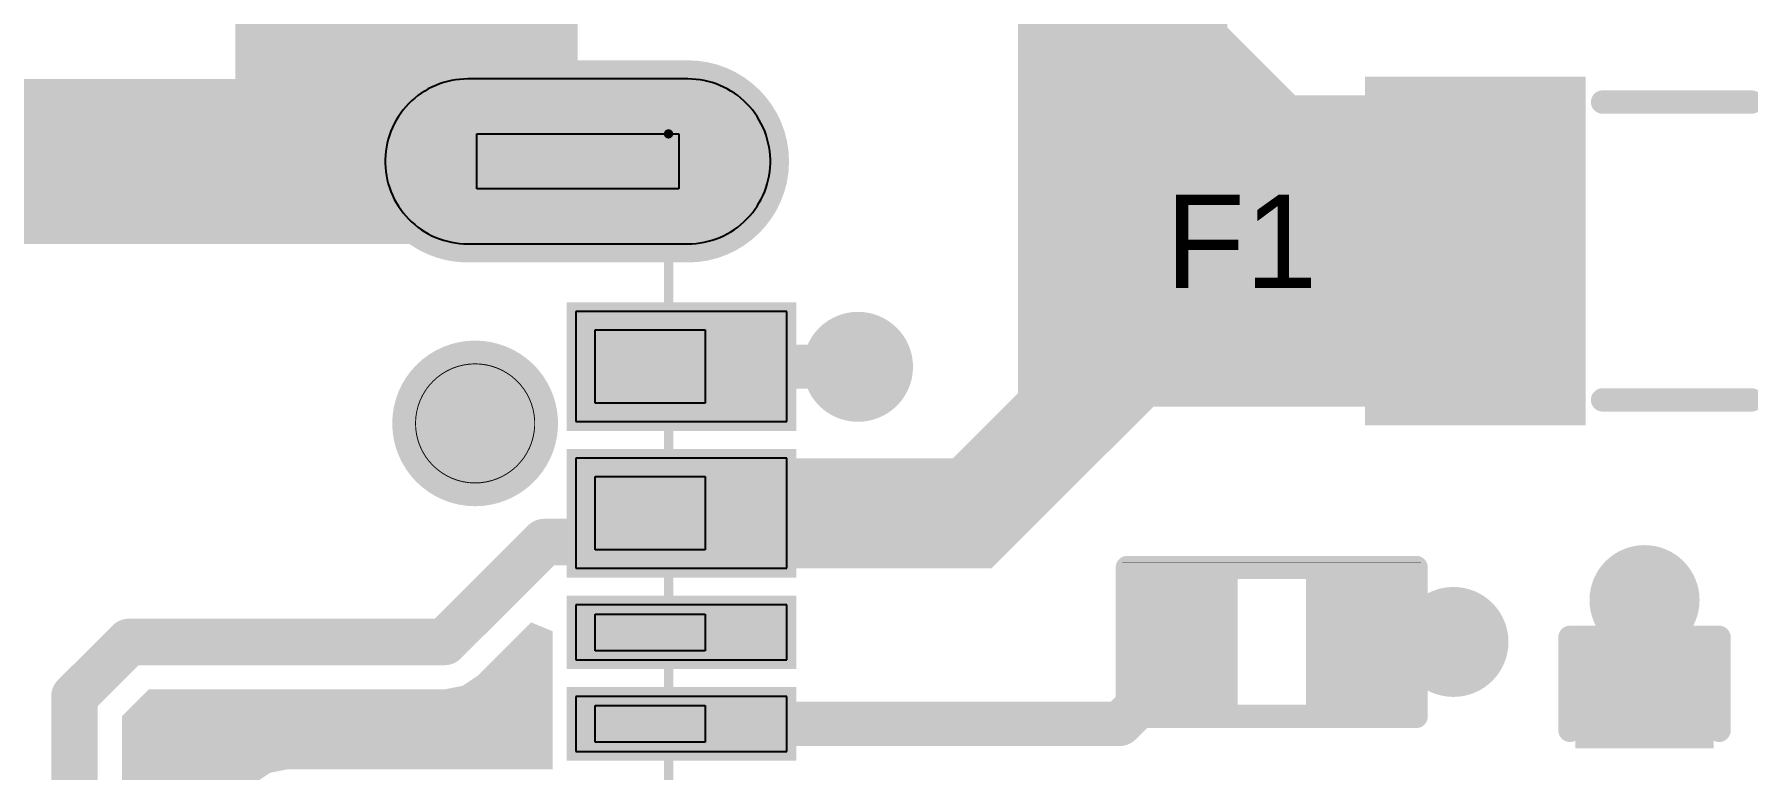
# Model space of a CAD drawing. Header units: inches. Extents: x -3 to 103, y 0 to 40.
# Drawn here: x 5.09 to 14.43, y 21.55 to 25.57 of the extents above; entities that cross this region are included whole.
import ezdxf

# ---------------------------------------------------------------- set-up
doc = ezdxf.new("R2010")
doc.units = ezdxf.units.IN
for name, color, linetype in [('Bottom Layer', 5, 'Continuous'), ('Bottom Solder', 6, 'Continuous'), ('Dimensions', 6, 'Continuous'), ('Keep-Out Layer', 6, 'Continuous'), ('Mechanical 15', 56, 'Continuous'), ('Mechanical 6', 56, 'Continuous'), ('Multi-Layer', 9, 'Continuous'), ('Pad Holes', 156, 'Continuous'), ('Top Layer', 1, 'Continuous'), ('Top Overlay', 2, 'Continuous'), ('Top Paste', 8, 'Continuous'), ('Top Solder', 216, 'Continuous'), ('Via Holes', 16, 'Continuous')]:
    doc.layers.add(name, color=color, linetype=linetype)
doc.styles.add('Arial', font='', dxfattribs={"height": 0.2})
doc.styles.get('Arial').set_extended_font_data('Arial')

# ---------------------------------------------------------------- blocks, each defined once
blk = doc.blocks.new('R___0402_74')
at = {"layer": 'Top Layer'}
for points in [[(-0.6985, -0.3175), (-0.6985, 0.3175), (-0.2413, 0.3175), (-0.2413, -0.3175)], [(0.2413, -0.3175), (0.2413, 0.3175), (0.6985, 0.3175), (0.6985, -0.3175)]]:
    blk.add_hatch(color=1, dxfattribs=at).paths.add_polyline_path(points)
at = {"layer": 'Top Paste'}
for points in [[(-0.6985, -0.3175), (-0.6985, 0.3175), (-0.2413, 0.3175), (-0.2413, -0.3175)], [(0.2413, -0.3175), (0.2413, 0.3175), (0.6985, 0.3175), (0.6985, -0.3175)]]:
    blk.add_hatch(color=8, dxfattribs=at).paths.add_polyline_path(points)
at = {"layer": 'Top Solder'}
for points in [[(-0.7535, -0.3725), (-0.7535, 0.3725), (-0.1863, 0.3725), (-0.1863, -0.3725)], [(0.1863, -0.3725), (0.1863, 0.3725), (0.7535, 0.3725), (0.7535, -0.3725)]]:
    blk.add_hatch(color=216, dxfattribs=at).paths.add_polyline_path(points)
at = {"layer": 'Top Overlay'}
for points, const_width in [([(0.7874, 0.4064), (-0.7874, 0.4064)], 0.127), ([(-0.7874, 0.4064), (-0.7874, -0.4064)], 0.127), ([(0.7874, 0.4064), (0.7874, -0.4064)], 0.127), ([(0.7874, -0.4064), (-0.7874, -0.4064)], 0.127), ([(0.8128, -0.4318), (-0.8128, -0.4318)], 0.00323)]:
    blk.add_lwpolyline(points, dxfattribs=dict(at, const_width=const_width))
for points, const_width in [([(-0.8191, 0.4064, 1), (-0.7556, 0.4064, 1)], 0.0635), ([(-0.8191, 0.4064, 1), (-0.7556, 0.4064, 1)], 0.0635), ([(0.7556, 0.4064, 1), (0.8191, 0.4064, 1)], 0.0635), ([(0.7556, 0.4064, 1), (0.8191, 0.4064, 1)], 0.0635), ([(-0.8191, -0.4064, 1), (-0.7556, -0.4064, 1)], 0.0635), ([(-0.8191, -0.4064, 1), (-0.7556, -0.4064, 1)], 0.0635), ([(0.7556, -0.4064, 1), (0.8191, -0.4064, 1)], 0.0635), ([(0.7556, -0.4064, 1), (0.8191, -0.4064, 1)], 0.0635), ([(-0.8136, -0.4318, 1), (-0.812, -0.4318, 1)], 0.00161), ([(0.812, -0.4318, 1), (0.8136, -0.4318, 1)], 0.00161)]:
    blk.add_lwpolyline(points, format="xyb", close=True, dxfattribs=dict(at, const_width=const_width))
blk = doc.blocks.new('MC_121_L119_81')
at = {"layer": 'Bottom Layer'}
h = blk.add_hatch(color=5, dxfattribs=at)
edge = h.paths.add_edge_path()
edge.add_arc((0.0001, -0.6001), 0.45, 180, 360)
edge.add_line((0.4501, -0.6001), (0.4501, 0.5999))
edge.add_arc((0.0001, 0.5999), 0.45, 0, 180)
edge.add_line((-0.4499, 0.5999), (-0.4499, -0.6001))
h = blk.add_hatch(color=5, dxfattribs=at)
edge = h.paths.add_edge_path()
edge.add_arc((1.4299, -0.5594), 0.35, 0, 360)
at = {"layer": 'Bottom Solder'}
h = blk.add_hatch(color=6, dxfattribs=at)
edge = h.paths.add_edge_path()
edge.add_arc((0.0001, -0.6001), 0.5516, 180, 360)
edge.add_line((0.5517, -0.6001), (0.5517, 0.5999))
edge.add_arc((0.0001, 0.5999), 0.5516, 0, 180)
edge.add_line((-0.5515, 0.5999), (-0.5515, -0.6001))
h = blk.add_hatch(color=6, dxfattribs=at)
edge = h.paths.add_edge_path()
edge.add_arc((1.4299, -0.5594), 0.365, 0, 360)
at = {"layer": 'Multi-Layer'}
h = blk.add_hatch(color=9, dxfattribs=at)
edge = h.paths.add_edge_path()
edge.add_arc((0.0001, -0.6001), 0.45, 180, 360)
edge.add_line((0.4501, -0.6001), (0.4501, 0.5999))
edge.add_arc((0.0001, 0.5999), 0.45, 0, 180)
edge.add_line((-0.4499, 0.5999), (-0.4499, -0.6001))
h = blk.add_hatch(color=9, dxfattribs=at)
edge = h.paths.add_edge_path()
edge.add_arc((1.4299, -0.5594), 0.35, 0, 360)
at = {"layer": 'Pad Holes'}
h = blk.add_hatch(color=7, dxfattribs=at)
edge = h.paths.add_edge_path()
edge.add_arc((0, -0.55), 0.3, 180, 360)
edge.add_line((0.3, -0.55), (0.3, 0.55))
edge.add_arc((0, 0.55), 0.3, 0, 180)
edge.add_line((-0.3, 0.55), (-0.3, -0.55))
h = blk.add_hatch(color=7, dxfattribs=at)
edge = h.paths.add_edge_path()
edge.add_arc((1.4299, -0.5594), 0.35, 0, 360)
at = {"layer": 'Top Layer'}
for points in [[(0.82, 1.14), (1.42, 1.14), (1.42, -0.01), (0.82, -0.01)], [(1.6201, 1.14), (2.2201, 1.14), (2.2201, -0.01), (1.6201, -0.01)], [(2.4201, 1.14), (2.7201, 1.14), (2.7201, -0.01), (2.4201, -0.01)], [(2.9199, 1.14), (3.2199, 1.14), (3.2199, -0.01), (2.9199, -0.01)]]:
    blk.add_hatch(color=1, dxfattribs=at).paths.add_polyline_path(points)
h = blk.add_hatch(color=1, dxfattribs=at)
edge = h.paths.add_edge_path()
edge.add_arc((0.0001, -0.6001), 0.45, 180, 360)
edge.add_line((0.4501, -0.6001), (0.4501, 0.5999))
edge.add_arc((0.0001, 0.5999), 0.45, 0, 180)
edge.add_line((-0.4499, 0.5999), (-0.4499, -0.6001))
h = blk.add_hatch(color=1, dxfattribs=at)
edge = h.paths.add_edge_path()
edge.add_arc((1.4299, -0.5594), 0.35, 0, 360)
at = {"layer": 'Top Solder'}
h = blk.add_hatch(color=216, dxfattribs=at)
edge = h.paths.add_edge_path()
edge.add_arc((0.0001, -0.6001), 0.5516, 180, 360)
edge.add_line((0.5517, -0.6001), (0.5517, 0.5999))
edge.add_arc((0.0001, 0.5999), 0.5516, 0, 180)
edge.add_line((-0.5515, 0.5999), (-0.5515, -0.6001))
for points in [[(0.7692, 1.1908), (1.4708, 1.1908), (1.4708, -0.0608), (0.7692, -0.0608)], [(1.5693, 1.1908), (2.2709, 1.1908), (2.2709, -0.0608), (1.5693, -0.0608)], [(2.3693, 1.1908), (2.7709, 1.1908), (2.7709, -0.0608), (2.3693, -0.0608)], [(2.8691, 1.1908), (3.2707, 1.1908), (3.2707, -0.0608), (2.8691, -0.0608)]]:
    blk.add_hatch(color=216, dxfattribs=at).paths.add_polyline_path(points)
h = blk.add_hatch(color=216, dxfattribs=at)
edge = h.paths.add_edge_path()
edge.add_arc((1.4299, -0.5594), 0.365, 0, 360)
at = {"layer": 'Dimensions'}
for points, const_width in [([(1.7549, -0.5599, 1), (1.1049, -0.5599, 1)], 0.00508), ([(1.1036, -0.5599, 1), (1.1061, -0.5599, 1)], 0.00254), ([(1.7536, -0.5599, 1), (1.7561, -0.5599, 1)], 0.00254)]:
    blk.add_lwpolyline(points, format="xyb", close=True, dxfattribs=dict(at, const_width=const_width))
at = {"layer": 'Keep-Out Layer'}
for points, const_width in [([(1.7549, -0.5599, 1), (1.1049, -0.5599, 1)], 0.254), ([(1.7549, -0.5599, 1), (1.1049, -0.5599, 1)], 0.00508), ([(1.0414, -0.5599, 1), (1.1684, -0.5599, 1)], 0.127), ([(1.6914, -0.5599, 1), (1.8184, -0.5599, 1)], 0.127), ([(1.1036, -0.5599, 1), (1.1061, -0.5599, 1)], 0.00254), ([(1.7536, -0.5599, 1), (1.7561, -0.5599, 1)], 0.00254)]:
    blk.add_lwpolyline(points, format="xyb", close=True, dxfattribs=dict(at, const_width=const_width))
at = {"layer": 'Mechanical 15'}
for p, q in [((0.92, 0.6944), (1.32, 0.6944)), ((0.92, 0.0944), (0.92, 0.6944)), ((0.92, 0.6944), (0.92, 0.6944)), ((1.32, 0.6944), (1.32, 0.0944)), ((1.7201, 0.6944), (2.1201, 0.6944)), ((1.7201, 0.0944), (1.7201, 0.6944)), ((1.7201, 0.6944), (1.7201, 0.6944)), ((2.1201, 0.6944), (2.1201, 0.0944)), ((2.4701, 0.6944), (2.6701, 0.6944)), ((2.4701, 0.0944), (2.4701, 0.6944)), ((2.4701, 0.6944), (2.4701, 0.6944)), ((2.6701, 0.6944), (2.6701, 0.0944)), ((2.9699, 0.6944), (3.1699, 0.6944)), ((2.9699, 0.0944), (2.9699, 0.6944)), ((2.9699, 0.6944), (2.9699, 0.6944)), ((3.1699, 0.6944), (3.1699, 0.0944)), ((-0.1499, 0.5499), (0.1501, 0.5499)), ((-0.1499, -0.5501), (-0.1499, 0.5499)), ((-0.1499, 0.5499), (-0.1499, 0.5499)), ((0.1501, 0.5499), (0.1501, -0.5501)), ((1.32, 0.0944), (0.92, 0.0944)), ((2.1201, 0.0944), (1.7201, 0.0944)), ((2.6701, 0.0944), (2.4701, 0.0944)), ((3.1699, 0.0944), (2.9699, 0.0944)), ((0.1501, -0.5501), (-0.1499, -0.5501))]:
    blk.add_line(p, q, dxfattribs=at)
at = {"layer": 'Mechanical 15', "const_width": 0.0508}
for points in [[(-0.15, -11.2055), (-0.15, 0.4945)], [(8.79, 0.4945), (-0.15, 0.4945)]]:
    blk.add_lwpolyline(points, dxfattribs=at)
at = {"layer": 'Mechanical 15', "const_width": 0.0254}
blk.add_lwpolyline([(-0.1627, 0.4945, 1), (-0.1373, 0.4945, 1)], format="xyb", close=True, dxfattribs=at)
blk.add_lwpolyline([(-0.1627, 0.4945, 1), (-0.1373, 0.4945, 1)], format="xyb", close=True, dxfattribs=at)
at = {"layer": 'Mechanical 6'}
for points, const_width in [([(1.58, -0.5594, 1), (1.2798, -0.5594, 1)], 0.3), ([(1.2048, -0.5594, 1), (1.3548, -0.5594, 1)], 0.15), ([(1.505, -0.5594, 1), (1.655, -0.5594, 1)], 0.15)]:
    blk.add_lwpolyline(points, format="xyb", close=True, dxfattribs=dict(at, const_width=const_width))
at = {"layer": 'Top Overlay', "const_width": 0.254}
blk.add_lwpolyline([(-0.125, -3.0605), (-0.125, -1.2695)], dxfattribs=at)
at = {"layer": 'Top Overlay', "const_width": 0.127}
for points in [[(-0.1885, -1.2695, 1), (-0.0615, -1.2695, 1)], [(-0.1885, -3.0605, 1), (-0.0615, -3.0605, 1)]]:
    blk.add_lwpolyline(points, format="xyb", close=True, dxfattribs=at)
at = {"layer": 'Top Paste'}
for p, q in [((0.82, 1.14), (0.82, -0.01)), ((1.42, 1.14), (0.82, 1.14)), ((0.82, 1.14), (0.82, 1.14)), ((1.42, -0.01), (1.42, 1.14)), ((1.62, 1.14), (1.62, -0.01)), ((2.22, 1.14), (1.62, 1.14)), ((1.62, 1.14), (1.62, 1.14)), ((2.22, -0.01), (2.22, 1.14)), ((2.72, 1.14), (2.42, 1.14)), ((2.42, 1.14), (2.42, -0.01)), ((2.72, -0.01), (2.72, 1.14)), ((3.22, 1.14), (2.92, 1.14)), ((2.92, 1.14), (2.92, -0.01)), ((3.22, -0.01), (3.22, 1.14)), ((-0.1218, 1.0331), (-0.1432, 1.0264)), ((-0.1, 1.0386), (-0.1218, 1.0331)), ((-0.0781, 1.0431), (-0.1, 1.0386)), ((-0.0559, 1.0464), (-0.0781, 1.0431)), ((-0.0335, 1.0486), (-0.0559, 1.0464)), ((-0.0111, 1.0497), (-0.0335, 1.0486)), ((0.0113, 1.0497), (-0.0111, 1.0497)), ((-0.0111, 1.0497), (-0.0111, 1.0497)), ((0.0337, 1.0486), (0.0113, 1.0497)), ((0.0561, 1.0464), (0.0337, 1.0486)), ((0.0783, 1.0431), (0.0561, 1.0464)), ((0.1002, 1.0386), (0.0783, 1.0431)), ((0.122, 1.0331), (0.1002, 1.0386)), ((0.1434, 1.0264), (0.122, 1.0331)), ((-0.2977, 0.9373), (-0.3141, 0.922)), ((-0.2805, 0.9517), (-0.2977, 0.9373)), ((-0.2626, 0.9653), (-0.2805, 0.9517)), ((-0.244, 0.9779), (-0.2626, 0.9653)), ((-0.2249, 0.9896), (-0.244, 0.9779)), ((-0.2052, 1.0003), (-0.2249, 0.9896)), ((-0.185, 1.0101), (-0.2052, 1.0003)), ((-0.1643, 1.0188), (-0.185, 1.0101)), ((-0.1432, 1.0264), (-0.1643, 1.0188)), ((0.1645, 1.0188), (0.1434, 1.0264)), ((0.1852, 1.0101), (0.1645, 1.0188)), ((0.2054, 1.0003), (0.1852, 1.0101)), ((0.2251, 0.9896), (0.2054, 1.0003)), ((0.2442, 0.9779), (0.2251, 0.9896)), ((0.2628, 0.9653), (0.2442, 0.9779)), ((0.2807, 0.9517), (0.2628, 0.9653)), ((0.2979, 0.9373), (0.2807, 0.9517)), ((0.3143, 0.922), (0.2979, 0.9373)), ((-0.3717, 0.8534), (-0.3839, 0.8345)), ((-0.3586, 0.8716), (-0.3717, 0.8534)), ((-0.3446, 0.8891), (-0.3586, 0.8716)), ((-0.3298, 0.906), (-0.3446, 0.8891)), ((-0.3141, 0.922), (-0.3298, 0.906)), ((0.33, 0.906), (0.3143, 0.922)), ((0.3448, 0.8891), (0.33, 0.906)), ((0.3588, 0.8716), (0.3448, 0.8891)), ((0.3719, 0.8534), (0.3588, 0.8716)), ((0.3841, 0.8345), (0.3719, 0.8534)), ((-0.4228, 0.7538), (-0.4299, 0.7325)), ((-0.4146, 0.7747), (-0.4228, 0.7538)), ((-0.4053, 0.7951), (-0.4146, 0.7747)), ((-0.3951, 0.8151), (-0.4053, 0.7951)), ((-0.3839, 0.8345), (-0.3951, 0.8151)), ((0.3953, 0.8151), (0.3841, 0.8345)), ((0.4055, 0.7951), (0.3953, 0.8151)), ((0.4148, 0.7747), (0.4055, 0.7951)), ((0.423, 0.7538), (0.4148, 0.7747)), ((0.4301, 0.7325), (0.423, 0.7538)), ((-0.4449, 0.667), (-0.4477, 0.6447)), ((-0.441, 0.6891), (-0.4449, 0.667)), ((-0.436, 0.7109), (-0.441, 0.6891)), ((-0.4299, 0.7325), (-0.436, 0.7109)), ((0.4362, 0.7109), (0.4301, 0.7325)), ((0.4412, 0.6891), (0.4362, 0.7109)), ((0.4451, 0.667), (0.4412, 0.6891)), ((0.4479, 0.6447), (0.4451, 0.667)), ((-0.4494, 0.6223), (-0.4499, 0.5999)), ((-0.4499, 0.5999), (-0.4499, -0.6001)), ((-0.4477, 0.6447), (-0.4494, 0.6223)), ((0.4496, 0.6223), (0.4479, 0.6447)), ((0.4501, 0.5999), (0.4496, 0.6223)), ((0.4501, -0.6001), (0.4501, 0.5999)), ((0.82, -0.01), (1.42, -0.01)), ((1.62, -0.01), (2.22, -0.01)), ((2.42, -0.01), (2.72, -0.01)), ((2.72, -0.01), (2.72, -0.01)), ((2.92, -0.01), (3.22, -0.01)), ((3.22, -0.01), (3.22, -0.01)), ((-0.4499, -0.6001), (-0.4494, -0.6226)), ((-0.4494, -0.6226), (-0.4477, -0.6449)), ((-0.4477, -0.6449), (-0.4449, -0.6672)), ((0.4451, -0.6672), (0.4479, -0.6449)), ((0.4479, -0.6449), (0.4496, -0.6226)), ((0.4496, -0.6226), (0.4501, -0.6001)), ((-0.4449, -0.6672), (-0.441, -0.6893)), ((-0.441, -0.6893), (-0.436, -0.7112)), ((-0.436, -0.7112), (-0.4299, -0.7328)), ((-0.4299, -0.7328), (-0.4228, -0.754)), ((0.423, -0.754), (0.4301, -0.7328)), ((0.4301, -0.7328), (0.4362, -0.7112)), ((0.4362, -0.7112), (0.4412, -0.6893)), ((0.4412, -0.6893), (0.4451, -0.6672)), ((-0.4228, -0.754), (-0.4146, -0.7749)), ((-0.4146, -0.7749), (-0.4053, -0.7954)), ((-0.4053, -0.7954), (-0.3951, -0.8153)), ((-0.3951, -0.8153), (-0.3839, -0.8348)), ((-0.3839, -0.8348), (-0.3717, -0.8536)), ((0.3719, -0.8536), (0.3841, -0.8348)), ((0.3841, -0.8348), (0.3953, -0.8153)), ((0.3953, -0.8153), (0.4055, -0.7954)), ((0.4055, -0.7954), (0.4148, -0.7749)), ((0.4148, -0.7749), (0.423, -0.754)), ((-0.3717, -0.8536), (-0.3586, -0.8719)), ((-0.3586, -0.8719), (-0.3446, -0.8894)), ((-0.3446, -0.8894), (-0.3298, -0.9062)), ((-0.3298, -0.9062), (-0.3141, -0.9223)), ((-0.3141, -0.9223), (-0.2977, -0.9375)), ((0.2979, -0.9375), (0.3143, -0.9223)), ((0.3143, -0.9223), (0.33, -0.9062)), ((0.33, -0.9062), (0.3448, -0.8894)), ((0.3448, -0.8894), (0.3588, -0.8719)), ((0.3588, -0.8719), (0.3719, -0.8536)), ((-0.2977, -0.9375), (-0.2805, -0.952)), ((-0.2805, -0.952), (-0.2626, -0.9655)), ((-0.2626, -0.9655), (-0.244, -0.9782)), ((-0.244, -0.9782), (-0.2249, -0.9898)), ((-0.2249, -0.9898), (-0.2052, -1.0006)), ((-0.2052, -1.0006), (-0.185, -1.0103)), ((-0.185, -1.0103), (-0.1643, -1.019)), ((-0.1643, -1.019), (-0.1432, -1.0267)), ((-0.1432, -1.0267), (-0.1218, -1.0333)), ((0.122, -1.0333), (0.1434, -1.0267)), ((0.1434, -1.0267), (0.1645, -1.019)), ((0.1645, -1.019), (0.1852, -1.0103)), ((0.1852, -1.0103), (0.2054, -1.0006)), ((0.2054, -1.0006), (0.2251, -0.9898)), ((0.2251, -0.9898), (0.2442, -0.9782)), ((0.2442, -0.9782), (0.2628, -0.9655)), ((0.2628, -0.9655), (0.2807, -0.952)), ((0.2807, -0.952), (0.2979, -0.9375)), ((-0.1218, -1.0333), (-0.1, -1.0389)), ((-0.1, -1.0389), (-0.0781, -1.0433)), ((-0.0781, -1.0433), (-0.0559, -1.0467)), ((-0.0559, -1.0467), (-0.0335, -1.0489)), ((-0.0335, -1.0489), (-0.0111, -1.05)), ((-0.0111, -1.05), (0.0113, -1.05)), ((0.0113, -1.05), (0.0337, -1.0489)), ((0.0337, -1.0489), (0.0561, -1.0467)), ((0.0561, -1.0467), (0.0783, -1.0433)), ((0.0783, -1.0433), (0.1002, -1.0389)), ((0.1002, -1.0389), (0.122, -1.0333))]:
    blk.add_line(p, q, dxfattribs=at)
blk = doc.blocks.new('F____0805_84')
at = {"layer": 'Top Layer'}
for points in [[(-0.6, -0.85), (-1.6, -0.85), (-1.6, 0.85), (-0.6, 0.85)], [(1.6, -0.85), (0.6, -0.85), (0.6, 0.85), (1.6, 0.85)]]:
    blk.add_hatch(color=1, dxfattribs=at).paths.add_polyline_path(points)
at = {"layer": 'Top Paste'}
for points in [[(-0.6, -0.85), (-1.6, -0.85), (-1.6, 0.85), (-0.6, 0.85)], [(1.6, -0.85), (0.6, -0.85), (0.6, 0.85), (1.6, 0.85)]]:
    blk.add_hatch(color=8, dxfattribs=at).paths.add_polyline_path(points)
at = {"layer": 'Top Solder'}
for points in [[(-0.4984, -0.9516), (-1.7016, -0.9516), (-1.7016, 0.9516), (-0.4984, 0.9516)], [(1.7016, -0.9516), (0.4984, -0.9516), (0.4984, 0.9516), (1.7016, 0.9516)]]:
    blk.add_hatch(color=216, dxfattribs=at).paths.add_polyline_path(points)
at = {"layer": 'Top Overlay', "const_width": 0.127}
for points in [[(-0.4064, 0.8128), (0.4064, 0.8128)], [(-0.4064, -0.8128), (0.4064, -0.8128)]]:
    blk.add_lwpolyline(points, dxfattribs=at)
at = {"layer": 'Top Overlay', "const_width": 0.0635}
for points in [[(-0.4381, 0.8128, 1), (-0.3746, 0.8128, 1)], [(0.3746, 0.8128, 1), (0.4381, 0.8128, 1)], [(-0.4381, -0.8128, 1), (-0.3746, -0.8128, 1)], [(0.3746, -0.8128, 1), (0.4381, -0.8128, 1)]]:
    blk.add_lwpolyline(points, format="xyb", close=True, dxfattribs=at)
blk = doc.blocks.new('C___0402_122')
at = {"layer": 'Top Layer'}
for points in [[(-0.6985, -0.3175), (-0.6985, 0.3175), (-0.2413, 0.3175), (-0.2413, -0.3175)], [(0.2413, -0.3175), (0.2413, 0.3175), (0.6985, 0.3175), (0.6985, -0.3175)]]:
    blk.add_hatch(color=1, dxfattribs=at).paths.add_polyline_path(points)
at = {"layer": 'Top Paste'}
for points in [[(-0.6985, -0.3175), (-0.6985, 0.3175), (-0.2413, 0.3175), (-0.2413, -0.3175)], [(0.2413, -0.3175), (0.2413, 0.3175), (0.6985, 0.3175), (0.6985, -0.3175)]]:
    blk.add_hatch(color=8, dxfattribs=at).paths.add_polyline_path(points)
at = {"layer": 'Top Solder'}
for points in [[(-0.7585, -0.3775), (-0.7585, 0.3775), (-0.1813, 0.3775), (-0.1813, -0.3775)], [(0.1813, -0.3775), (0.1813, 0.3775), (0.7585, 0.3775), (0.7585, -0.3775)]]:
    blk.add_hatch(color=216, dxfattribs=at).paths.add_polyline_path(points)
at = {"layer": 'Top Overlay', "const_width": 0.127}
for points in [[(-0.7874, -0.4064), (-0.7874, 0.4064)], [(-0.2794, 0.4064), (-0.7874, 0.4064)], [(0.7874, 0.4064), (0.2794, 0.4064)], [(0.7874, -0.4064), (0.7874, 0.4064)], [(-0.2794, -0.4064), (-0.7874, -0.4064)], [(0.7874, -0.4064), (0.2794, -0.4064)]]:
    blk.add_lwpolyline(points, dxfattribs=at)
at = {"layer": 'Top Overlay', "const_width": 0.0635}
for points in [[(-0.8191, 0.4064, 1), (-0.7556, 0.4064, 1)], [(-0.8191, 0.4064, 1), (-0.7556, 0.4064, 1)], [(-0.3111, 0.4064, 1), (-0.2477, 0.4064, 1)], [(0.2477, 0.4064, 1), (0.3111, 0.4064, 1)], [(0.7556, 0.4064, 1), (0.8191, 0.4064, 1)], [(0.7556, 0.4064, 1), (0.8191, 0.4064, 1)], [(-0.8191, -0.4064, 1), (-0.7556, -0.4064, 1)], [(-0.8191, -0.4064, 1), (-0.7556, -0.4064, 1)], [(-0.3111, -0.4064, 1), (-0.2477, -0.4064, 1)], [(0.2477, -0.4064, 1), (0.3111, -0.4064, 1)], [(0.7556, -0.4064, 1), (0.8191, -0.4064, 1)], [(0.7556, -0.4064, 1), (0.8191, -0.4064, 1)]]:
    blk.add_lwpolyline(points, format="xyb", close=True, dxfattribs=at)

msp = doc.modelspace()

# ---------------------------------------------------------------- hatches: boundary and pattern name
at = {"layer": 'Bottom Layer'}
h = msp.add_hatch(color=5, dxfattribs=at)
edge = h.paths.add_edge_path()
edge.add_arc((9.5805, 23.7519), 0.3, 0, 360)
h = msp.add_hatch(color=5, dxfattribs=at)
edge = h.paths.add_edge_path()
edge.add_arc((13.8686, 22.4789), 0.3, 0, 360)
h = msp.add_hatch(color=5, dxfattribs=at)
edge = h.paths.add_edge_path()
edge.add_arc((12.8268, 22.2505), 0.3, 0, 360)
at = {"layer": 'Bottom Solder'}
h = msp.add_hatch(color=6, dxfattribs=at)
edge = h.paths.add_edge_path()
edge.add_arc((9.5805, 23.7519), 0.3, 0, 360)
h = msp.add_hatch(color=6, dxfattribs=at)
edge = h.paths.add_edge_path()
edge.add_arc((13.8686, 22.4789), 0.3, 0, 360)
h = msp.add_hatch(color=6, dxfattribs=at)
edge = h.paths.add_edge_path()
edge.add_arc((12.8268, 22.2505), 0.3, 0, 360)
at = {"layer": 'Top Layer'}
for points in [[(11.5951, 26.6954), (11.5948, 26.6951), (11.5948, 25.6032), (11.964, 25.234), (13.4462, 25.234), (13.4462, 23.534), (11.1904, 23.534), (10.3093, 22.6529), (8.8495, 22.6529), (8.8219, 22.7196), (8.8079, 22.7799), (8.8572, 22.8538), (8.8769, 22.9529), (8.8572, 23.052), (8.8079, 23.1259), (8.8195, 23.1762), (8.8548, 23.2529), (10.0975, 23.2529), (10.4521, 23.6076), (10.4521, 26.6954), (9.1571, 26.6954), (9.1571, 26.8954), (9.7885, 26.8954), (9.8171, 26.924), (9.8171, 27.1526), (11.5951, 27.1526)], [(6.1848, 24.873), (8.0529, 24.873), (8.0529, 26.632), (6.1848, 26.632)], [(3.4229, 24.423), (8.0529, 24.423), (8.0529, 25.323), (3.4229, 25.323)], [(7.916, 22.3086), (7.916, 21.5554), (6.4713, 21.5554), (6.3746, 21.5362), (6.2927, 21.4815), (5.8535, 21.0423), (5.7988, 20.9603), (5.7795, 20.8637), (5.7795, 20.6638), (5.7988, 20.5672), (5.8535, 20.4853), (6.2144, 20.1244), (6.2963, 20.0696), (6.3929, 20.0504), (7.916, 20.0504), (7.916, 18.7971), (7.7986, 18.7485), (7.411, 19.1362), (7.327, 19.1923), (7.2279, 19.212), (5.6157, 19.212), (5.5676, 19.2602), (5.5676, 21.8458), (5.7133, 21.9916), (7.3257, 21.9916), (7.4248, 22.0113), (7.5088, 22.0674), (7.7986, 22.3572)]]:
    msp.add_hatch(color=1, dxfattribs=at).paths.add_polyline_path(points)
h = msp.add_hatch(color=1, dxfattribs=at)
edge = h.paths.add_edge_path()
edge.add_arc((9.5805, 23.7519), 0.3, 0, 360)
h = msp.add_hatch(color=1, dxfattribs=at)
edge = h.paths.add_edge_path()
edge.add_arc((13.8686, 22.4789), 0.3, 0, 360)
h = msp.add_hatch(color=1, dxfattribs=at)
edge = h.paths.add_edge_path()
edge.add_arc((12.8268, 22.2505), 0.3, 0, 360)
at = {"layer": 'Via Holes'}
h = msp.add_hatch(color=7, dxfattribs=at)
edge = h.paths.add_edge_path()
edge.add_arc((9.5805, 23.7519), 0.15, 0, 360)
h = msp.add_hatch(color=7, dxfattribs=at)
edge = h.paths.add_edge_path()
edge.add_arc((13.8686, 22.4789), 0.15, 0, 360)
h = msp.add_hatch(color=7, dxfattribs=at)
edge = h.paths.add_edge_path()
edge.add_arc((12.8268, 22.2505), 0.15, 0, 360)

# ---------------------------------------------------------------- linework, layer by layer
at = {"layer": 'Top Layer'}
for points, const_width in [([(8.618, 23.753), (8.6185, 23.7525)], 0.2413), ([(8.6185, 23.7525), (9.5799, 23.7525)], 0.2413), ([(9.5799, 23.7525), (9.5805, 23.7519)], 0.2413), ([(8.4608, 22.7957), (8.618, 22.9529)], 0.254), ([(7.3257, 22.2505), (7.8709, 22.7957)], 0.254), ([(7.8709, 22.7957), (8.4608, 22.7957)], 0.254), ([(13.8686, 21.9583), (13.8686, 22.4789)], 0.2413), ([(5.3086, 21.9531), (5.6061, 22.2505)], 0.254), ([(5.6061, 22.2505), (7.3257, 22.2505)], 0.254), ([(11.3663, 22.1616), (11.3663, 22.2505)], 0.2413), ([(12.3061, 22.2505), (12.8268, 22.2505)], 0.2413), ([(11.0078, 21.8031), (11.3663, 22.1616)], 0.2413), ([(5.3086, 19.1529), (5.3086, 21.9531)], 0.254), ([(8.618, 21.8031), (11.0078, 21.8031)], 0.2413)]:
    msp.add_lwpolyline(points, dxfattribs=dict(at, const_width=const_width))
for points, const_width in [([(8.5576, 23.753, 1), (8.6783, 23.753, 1)], 0.1206), ([(8.5582, 23.7525, 1), (8.6788, 23.7525, 1)], 0.1206), ([(8.5582, 23.7525, 1), (8.6788, 23.7525, 1)], 0.1206), ([(9.5196, 23.7525, 1), (9.6402, 23.7525, 1)], 0.1206), ([(9.5196, 23.7525, 1), (9.6402, 23.7525, 1)], 0.1206), ([(9.5202, 23.7519, 1), (9.6408, 23.7519, 1)], 0.1206), ([(8.5545, 22.9529, 1), (8.6815, 22.9529, 1)], 0.127), ([(7.8074, 22.7957, 1), (7.9344, 22.7957, 1)], 0.127), ([(7.8074, 22.7957, 1), (7.9344, 22.7957, 1)], 0.127), ([(8.3973, 22.7957, 1), (8.5243, 22.7957, 1)], 0.127), ([(8.3973, 22.7957, 1), (8.5243, 22.7957, 1)], 0.127), ([(13.8082, 22.4789, 1), (13.9289, 22.4789, 1)], 0.1206), ([(5.5426, 22.2505, 1), (5.6696, 22.2505, 1)], 0.127), ([(5.5426, 22.2505, 1), (5.6696, 22.2505, 1)], 0.127), ([(7.2622, 22.2505, 1), (7.3892, 22.2505, 1)], 0.127), ([(7.2622, 22.2505, 1), (7.3892, 22.2505, 1)], 0.127), ([(11.306, 22.2505, 1), (11.4267, 22.2505, 1)], 0.1206), ([(12.2458, 22.2505, 1), (12.3665, 22.2505, 1)], 0.1206), ([(12.7664, 22.2505, 1), (12.8871, 22.2505, 1)], 0.1206), ([(11.306, 22.1616, 1), (11.4267, 22.1616, 1)], 0.1206), ([(11.306, 22.1616, 1), (11.4267, 22.1616, 1)], 0.1206), ([(5.2451, 21.9531, 1), (5.3721, 21.9531, 1)], 0.127), ([(5.2451, 21.9531, 1), (5.3721, 21.9531, 1)], 0.127), ([(13.8082, 21.9583, 1), (13.9289, 21.9583, 1)], 0.1206), ([(8.5576, 21.8031, 1), (8.6783, 21.8031, 1)], 0.1206), ([(10.9474, 21.8031, 1), (11.0681, 21.8031, 1)], 0.1206), ([(10.9474, 21.8031, 1), (11.0681, 21.8031, 1)], 0.1206)]:
    msp.add_lwpolyline(points, format="xyb", close=True, dxfattribs=dict(at, const_width=const_width))

# ---------------------------------------------------------------- block references
for name, p, rotation in [('MC_121_L119_81', (8.0529, 24.873), 270), ('R___0402_74', (11.8362, 22.2505), 180), ('C___0402_122', (13.8686, 21.4884), 270)]:
    msp.add_blockref(name, p, dxfattribs=dict(rotation=rotation))
msp.add_blockref('F____0805_84', (14.0462, 24.384))

# ---------------------------------------------------------------- texts
at = {"layer": 'Top Overlay', "style": 'Arial'}
msp.add_text('F1', height=0.508, dxfattribs=at).set_placement((11.2565, 24.1829))

doc.saveas('drawing.dxf')
